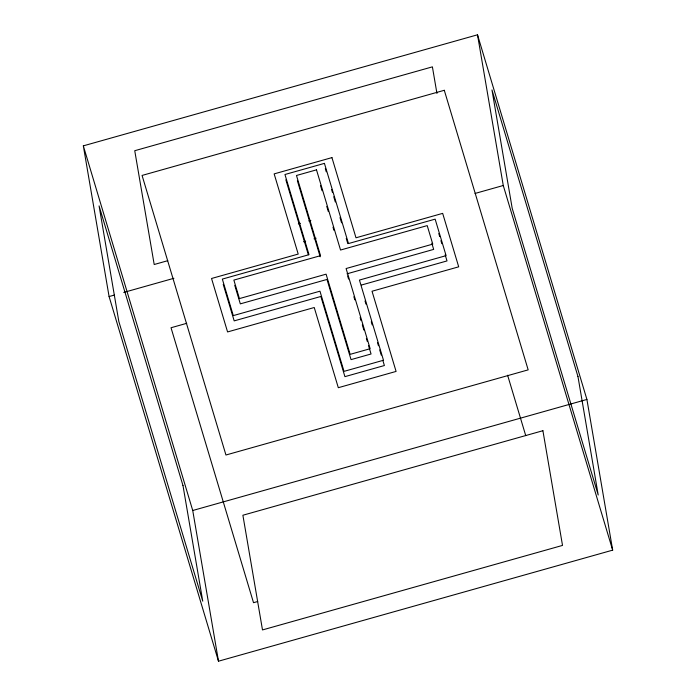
<?xml version="1.0" encoding="UTF-8"?>
<svg xmlns="http://www.w3.org/2000/svg" width="696" height="696" viewBox="0 0 696 696"><rect width="100%" height="100%" fill="white"/><g stroke="black" fill="none" stroke-linecap="round" stroke-linejoin="round"><path stroke-width="1.04" d="M83.329 145.856L477.508 34.8L586.911 399.443L612.671 550.144L218.492 661.2L109.089 296.557L83.329 145.856L192.731 510.499L218.492 661.2M167.771 260.678L154.199 264.506L134.746 150.71L432.399 66.851L436.949 93.438M298.323 223.903L300.411 223.312M308.772 220.954L310.86 220.371M109.089 296.557L114.318 295.078M123.723 292.433L173.913 278.287M303.56 241.764L305.657 241.173M314.018 238.815L316.115 238.223M475.037 193.453L503.269 185.501L477.508 34.8M347 273.815L433.669 249.394L431.825 243.226M186.719 323.318L171.025 327.746L253.518 602.692L257.703 601.518M361.381 285.055L447.006 260.93L445.179 254.84M192.731 510.499L586.911 399.443M503.269 185.501L612.671 550.144M507.61 375.231L525.741 435.635M438.793 233.543L439.707 236.588M440.916 240.642L441.829 243.687M325.319 168.658L326.259 171.781M331.574 189.477L332.505 192.601M333.758 196.768L335.315 201.979M340.005 217.596L341.571 222.798M346.251 238.424L347.817 243.626M365.017 300.968L365.957 304.091M371.264 321.796L372.203 324.919M377.519 342.615L378.45 345.738M379.703 349.905L381.269 355.117M382.826 360.319L384.392 365.53L344.92 376.649L320.865 296.47L234.187 320.882L223.233 284.377M320.517 185.536L322.074 190.748M326.763 206.364L328.321 211.567M333.01 227.192L333.95 230.315M347.626 275.894L348.557 279.018M353.873 296.722L354.812 299.845M360.119 317.55L361.059 320.673M362.303 324.832L363.869 330.043M366.366 338.369L367.305 341.492M368.558 345.66L371.055 353.994L351.045 359.623L326.99 279.444L240.32 303.865L234.77 285.36M297.383 180.76L320.186 256.772M285.856 179.777L308.345 254.745M444.292 90.289L142.071 175.435L225.948 455.01L528.168 369.863L444.292 90.289M331.94 157.609L274.154 173.887L298.21 254.066L211.541 278.487L227.575 331.94L314.244 307.519L338.308 387.698L396.085 371.42L372.029 291.241L458.699 266.82L442.665 213.368L355.995 237.788L331.94 157.609M324.423 163.377L284.951 174.505L309.007 254.684L222.337 279.096L233.29 315.61L319.96 291.189L344.015 371.368L383.487 360.25L359.432 280.07L446.101 255.65L435.148 219.144L348.478 243.556L324.423 163.377M316.489 169.85L296.479 175.488L320.534 255.667L233.865 280.088L239.415 298.593L326.093 274.172L350.149 354.351L370.15 348.713L346.095 268.534L432.773 244.122L427.214 225.608L340.544 250.029L316.489 169.85M542.906 430.711L242.887 515.24L262.496 629.932L562.516 545.412L542.906 430.711M577.967 376.562L491.968 89.923L512.212 208.382L598.212 495.021L577.967 376.562M182.987 485.573L99.076 205.894L118.833 321.482L202.745 601.161L182.987 485.573"/></g></svg>
